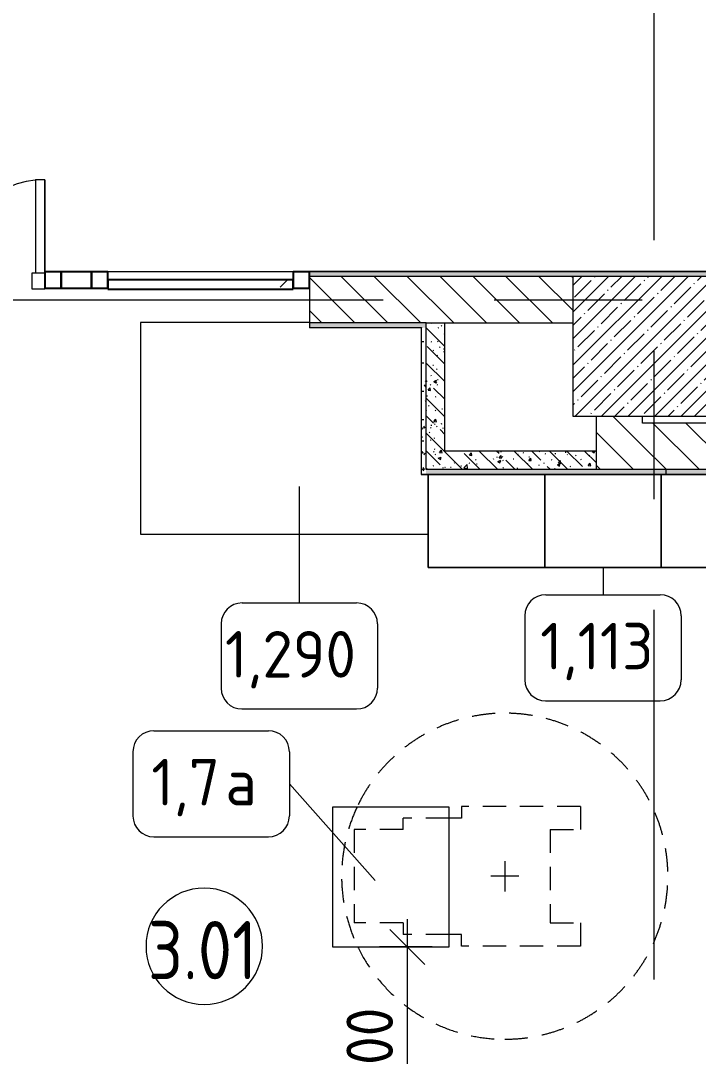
# Model space of a CAD drawing. Header units: millimetres. Extents: x 957 to 217451, y -8553 to 29000.
# Drawn here: x 34785 to 37692, y 4551 to 8998 of the extents above; entities that cross this region are included whole.
import ezdxf

# ---------------------------------------------------------------- set-up
doc = ezdxf.new("R2010")
doc.units = ezdxf.units.MM
doc.linetypes.add('200_ШТРИХ__ш1_п0_6_', pattern=[160, 100, -60])
doc.linetypes.add('Осевая', pattern=[3175, 635, -476.25, 1587.5, -476.25])
for name, color, linetype, lineweight in [('A-ANNO-DIMS', 7, 'Continuous', 9), ('A-ANNO-DIMS-100', 7, 'Continuous', 9), ('A-AREA-IDEN', 7, 'Continuous', 9), ('A-DETL-GENF', 7, 'Continuous', 9), ('A-GLAZ-CURT', 7, 'Continuous', 9), ('A-GLAZ-CURT-1', 7, 'Continuous', 25), ('A-GLAZ-CWMG', 7, 'Continuous', 9), ('A-GLAZ-CWMG-1', 7, 'Continuous', 25), ('A-WALL', 7, 'Continuous', 9), ('I-FURN-IDEN', 7, 'Continuous', 9), ('I-WALL', 7, 'Continuous', 9), ('S-COLS', 7, 'Continuous', 9), ('Оси-2', 7, 'Осевая', 9)]:
    doc.layers.add(name, color=color, linetype=linetype, lineweight=lineweight)
for name, color, linetype, lineweight, true_color in [('A-DOOR-1', 7, 'Continuous', 9, 0xc0c0c0), ('A-WALL-1', 9, 'Continuous', 9, 0x808080), ('A-WALL-FNSH-1', 9, 'Continuous', 9, 0x808080), ('I-FURN-1', 9, 'Continuous', 9, 0x808080), ('I-FURN-2', 9, '200_ШТРИХ__ш1_п0_6_', 9, 0x808080)]:
    doc.layers.add(name, color=color, linetype=linetype, lineweight=lineweight, true_color=true_color)
doc.styles.add('GOST Common_3', font='GOST_Common.ttf', dxfattribs={"width": 0.9, "height": 250})
doc.styles.add('GOST Common_4', font='GOST_Common.ttf', dxfattribs={"height": 200})
doc.styles.add('ISOCPEUR_3', font='isocpeur.ttf', dxfattribs={"width": 0.9, "height": 200})
doc.dimstyles.new('ISO-2_0_0_9К_Средний_округл2', dxfattribs={"dimscale": 304.8, "dimtxt": 199.196235, "dimasz": 0.492126, "dimexe": 0.393701, "dimexo": 0, "dimgap": 0, "dimtad": 1, "dimdec": 0, "dimrnd": 10, "dimzin": 0, "dimdsep": 46, "dimtxsty": 'ISOCPEUR_3', "dimblk1": 'OBLIQUE', "dimblk2": 'OBLIQUE', "dimsah": 1, "dimcen": 0.09, "dimdle": 0.393701, "dimazin": 0, "dimtfac": 1, "dimtdec": 4, "dimtix": 1, "dimtmove": 0, "dimatfit": 3, "dimfxl": 1, "dimtvp": 1, "dimtolj": 1, "dimtzin": 0, "dimarcsym": 2})
pattern_1 = [(135, (29493.17, 0), (-70.7107, -70.7107), [])]
pattern_2 = [(135, (29493.17, 0), (-75.4342, -75.4342), [106.68, -17.78, 3.556, -17.78]), (135, (29493.17, 75.39), (-75.4342, -75.4342), []), (50, (29493.17, 0), (127.5292, -11.1576), [13.335, -146.685]), (355, (29493.17, 0), (-24.6697, 133.74), [10.668, -117.348]), (100.451, (29503.8, -0.93), (102.8597, 122.5818), [11.333, -124.663]), (46.184, (29493.17, 35.56), (189.7552, -29.4304), [20.002, -220.027]), (96.636, (29508.99, 33.1), (166.1822, 173.1996), [17, -186.995]), (351.184, (29493.17, 35.56), (166.184, 173.1976), [16.002, -176.022]), (21, (29510.95, 26.67), (106.1303, -71.586), [13.335, -146.685]), (326, (29510.95, 26.67), (43.2619, 128.9318), [10.668, -117.348]), (71.451, (29519.8, 20.7), (149.392, 57.345), [11.333, -124.663]), (37.5, (29493.174, 0), (2.16223, 59.18836), [3.353, -112.573, 3.353, -115.773, -117.792]), (37.5, (29493.174, 0), (2.16223, 59.18836), [-235.052, 3.353, -114.44]), (7.5, (29493.174, 0), (46.77386, 70.12615), [3.353, -64.567, 3.353, -109.906, -44.894]), (7.5, (29493.174, 0), (46.77386, 70.12615), [-181.178, 3.353, -41.542]), (327.5, (29453.525, 0), (94.91367, -4.0101), [3.353, -41.097, 3.353, -135.331, -184.023]), (327.5, (29453.525, 0), (94.91367, -4.0101), [-183.134, 3.353, -180.67]), (317.5, (29435.745, 0), (103.6906, 17.7988), [3.353, -54.432, 3.353, -88.748, -130.683]), (317.5, (29435.745, 0), (103.6906, 17.7988), [-149.885, 3.353, -127.33])]
pattern_3 = [(0, (29493.174, 0), (121.92, 30.48), [10.058, -81.382, 10.058, -81.382, -487.68]), (0, (29493.174, 0), (121.92, 30.48), [-182.88, 10.058, -172.822, 10.058, -81.382, -213.36]), (0, (29493.174, 0), (121.92, 30.48), [-457.2, 10.058, -50.902, 10.058, -142.342]), (120, (29538.894, 15.24), (-87.356454, 90.345817), [10.058, -81.382, 10.058, -81.382, -487.68]), (120, (29538.894, 15.24), (-87.356454, 90.345817), [-182.88, 10.058, -172.822, 10.058, -81.382, -213.36]), (120, (29538.894, 15.24), (-87.356454, 90.345817), [-457.2, 10.058, -50.902, 10.058, -142.342]), (240, (29554.134, 76.2), (-34.563546, -120.825817), [10.058, -81.382, 10.058, -81.382, -487.68]), (240, (29554.134, 76.2), (-34.563546, -120.825817), [-182.88, 10.058, -172.822, 10.058, -81.382, -213.36]), (240, (29554.134, 76.2), (-34.563546, -120.825817), [-457.2, 10.058, -50.902, 10.058, -142.342])]

# ---------------------------------------------------------------- blocks, each defined once
blk = doc.blocks.new('BSC_Колонна _Прямоугольная - 600х600-V39-План расстановки мебели и оборудования 3 этажа в осях 1-12')
at = {"layer": 'S-COLS'}
h = blk.add_hatch(dxfattribs=at)
h.set_pattern_fill('FP_27', color=256, style=0, pattern_type=2)
h.set_pattern_definition([(45, (-7960, -7600), (-57.0246, 57.0246), []), (45, (-7902.975, -7600), (-57.0246, 57.0246), [100.806, -20.161, 3.353, -16.808])])
h.paths.add_polyline_path([(-300, -300), (300, -300), (300, 300), (-300, 300), (-300, -89)])
for p, q in [((300, 300), (-300, 300)), ((-300, 300), (-300, -300)), ((300, -300), (300, 300)), ((-300, -300), (300, -300))]:
    blk.add_line(p, q, dxfattribs=at)
blk = doc.blocks.new('Стол базовый прямоугольный - 1_290-25520344-План расстановки мебели и оборудования 3 этажа в осях 1-12')
at = {"layer": 'I-FURN-1'}
for p, q in [((106.6, 455), (-617.5, 455)), ((-617.5, 455), (-617.5, -455)), ((617.5, -455), (617.5, -198.3)), ((-617.5, -455), (616.6, -455))]:
    blk.add_line(p, q, dxfattribs=at)
blk = doc.blocks.new('1_113 тумба - 1_113 тумба-31126920-План расстановки мебели и оборудования 3 этажа в осях 1-12')
at = {"layer": 'I-FURN-1'}
for p, q in [((-400, 1500), (-257.4, 1500)), ((-400, 0), (-400, 1500)), ((0, 1500), (-400, 1500)), ((-400, 1500), (-400, 1000)), ((-400, 1000), (-400, 1500)), ((-400, 1500), (-257.4, 1500)), ((-257.4, 1500), (0, 1500)), ((-257.4, 1500), (0, 1500)), ((0, 1499.1), (0, 480)), ((0, 1499.1), (0, 1000)), ((0, 1000), (-400, 1000)), ((-400, 1000), (-400, 500)), ((-400, 500), (-400, 1000)), ((-400, 1000), (0, 1000)), ((-400, 1000), (0, 1000)), ((0, 1000), (-400, 1000)), ((0, 1000), (0, 500)), ((-400, 500), (0, 500)), ((0, 500), (-400, 500)), ((0, 500), (-400, 500)), ((-400, 500), (-400, 0)), ((-400, 0), (-400, 500)), ((-400, 500), (0, 500)), ((0, 500), (0, 480)), ((0, 480), (0, 0)), ((0, 480), (0, 0)), ((0, 0), (-400, 0)), ((-400, 0), (0, 0)), ((0, 0), (-400, 0))]:
    blk.add_line(p, q, dxfattribs=at)
blk = doc.blocks.new('Стол базовый прямоугольный - 1_7а-25476368-План расстановки мебели и оборудования 3 этажа в осях 1-12')
at = {"layer": 'I-FURN-1'}
for p, q in [((250, 300), (-250, 300)), ((-250, 300), (-250, -300)), ((250, -300), (250, 300)), ((-250, -300), (250, -300))]:
    blk.add_line(p, q, dxfattribs=at)
blk = doc.blocks.new('FRT_2D_Символ _разворот МГН_1 - D1_4_Символ доступности разворота МГН _360__-18618045-План расстановки мебели и оборудования 3 этажа в осях 1-12')
at = {"layer": 'I-FURN-1'}
for p, q in [((0, 60.4), (0, -59.6)), ((-65, 0), (65, 0))]:
    blk.add_line(p, q, dxfattribs=at)
at = {"layer": 'I-FURN-2'}
for p, q in [((-300, 325.4), (-300, -185.8)), ((-300, 325.4), (-200, 325.4)), ((-200, 195.4), (-200, 325.4)), ((200, 325.4), (300, 325.4)), ((200, 195.4), (200, 325.4)), ((300, 325.4), (300, -185.8)), ((-200, 195.4), (200, 195.4)), ((-300, -185.8), (-250, -185.8)), ((-250, -185.8), (-250, -238.4)), ((300, -185.8), (250, -185.8)), ((250, -185.8), (250, -238.4)), ((-250, -238.4), (-250, -435.8)), ((250, -238.4), (250, -435.8)), ((-200, -435.8), (-250, -435.8)), ((-200, -435.8), (-200, -645.8)), ((200, -435.8), (250, -435.8)), ((200, -435.8), (200, -645.8)), ((-200, -645.8), (200, -645.8))]:
    blk.add_line(p, q, dxfattribs=at)
for start, end in [(360, 244.8834), (295.7402, 360), (244.8834, 295.7402)]:
    blk.add_arc((0, 0), 700, start, end, dxfattribs=at)
blk = doc.blocks.new('Прямоугольный импост - 50 x 70 мм-V161-План расстановки мебели и оборудования 3 этажа в осях 1-12')
at = {"layer": 'A-GLAZ-CWMG-1'}
for p, q in [((-70, 35), (0, 35)), ((-70, -35), (-70, 35)), ((0, 35), (0, -35)), ((0, -35), (-70, -35))]:
    blk.add_line(p, q, dxfattribs=at)
blk = doc.blocks.new('Дверь_Витражная_остекление_ - ДВН_ДАО_Главный вход_1200 в свету-31742133-План расстановки мебели и оборудования 3 этажа в осях 1-12')
at = {"layer": 'A-DETL-GENF'}
for p, q in [((-607.5, 925), (-647.5, 925)), ((-647.5, 925), (-647.5, 35)), ((-607.5, 30), (-607.5, 925)), ((647.5, 430), (607.5, 430)), ((607.5, 430), (607.5, 30)), ((647.5, 35), (647.5, 430)), ((-647.5, 30), (-607.5, 30)), ((-592.5, 30), (-647.5, 30)), ((-592.5, -40), (-592.5, 30)), ((592.5, -40), (592.5, 30)), ((592.5, 30), (647.5, 30)), ((607.5, 30), (647.5, 30)), ((-647.5, -35), (-647.5, -40)), ((-647.5, -40), (-592.5, -40)), ((647.5, -40), (592.5, -40)), ((647.5, -35), (647.5, -40))]:
    blk.add_line(p, q, dxfattribs=at)
at = {"layer": 'A-DOOR-1'}
for p, q in [((-647.5, 925), (-647.5, 35)), ((647.5, 430), (647.5, 35))]:
    blk.add_line(p, q, dxfattribs=at)
for centre, radius, start, end in [((-647.5, 30), 895, 360, 90), ((647.5, 30), 400, 90, 180)]:
    blk.add_arc(centre, radius, start, end, dxfattribs=at)
blk = doc.blocks.new('Системная панель - Стемалит - 40мм-32257327-План расстановки мебели и оборудования 3 этажа в осях 1-12')
at = {"layer": 'A-GLAZ-CURT-1'}
for p, q in [((65, 35), (-65, 35)), ((-65, 35), (-65, -35)), ((65, -35), (65, 35)), ((-65, -35), (65, -35))]:
    blk.add_line(p, q, dxfattribs=at)
blk = doc.blocks.new('Прямоугольный импост - 50 x 70 мм-31687886-План расстановки мебели и оборудования 3 этажа в осях 1-12')
at = {"layer": 'A-GLAZ-CWMG-1'}
for p, q in [((-35, 35), (35, 35)), ((-35, -35), (-35, 35)), ((35, 35), (35, -35)), ((35, -35), (-35, -35))]:
    blk.add_line(p, q, dxfattribs=at)
blk = doc.blocks.new('Системная панель - Стекло - 40мм-V162-План расстановки мебели и оборудования 3 этажа в осях 1-12')
at = {"layer": 'A-GLAZ-CURT'}
h = blk.add_hatch(dxfattribs=at)
h.set_pattern_fill('FP_40', color=256, style=0, pattern_type=2)
h.set_pattern_definition([(45, (-6162.5, -7785), (-282.843, 282.843), [200, -600]), (45, (-6362.5, -7885), (-282.843, 282.843), [600, -200]), (45, (-5962.5, -7985), (-282.843, 282.843), [200, -600])])
h.paths.add_polyline_path([(-256.6, -40), (397.5, -40), (397.5, 0), (-397.5, 0), (-397.5, -40)])
at = {"layer": 'A-GLAZ-CURT-1'}
for p, q in [((397.5, 0), (-397.5, 0)), ((-397.5, 0), (-397.5, -40)), ((397.5, -40), (397.5, 0)), ((-397.5, -40), (397.5, -40))]:
    blk.add_line(p, q, dxfattribs=at)
blk = doc.blocks.new('Прямоугольный импост - 50 x 70 мм-31702100-План расстановки мебели и оборудования 3 этажа в осях 1-12')
at = {"layer": 'A-GLAZ-CWMG-1'}
for p, q in [((-35, 35), (35, 35)), ((-35, -35), (-35, 35)), ((35, 35), (35, -35)), ((35, -35), (-35, -35))]:
    blk.add_line(p, q, dxfattribs=at)
blk = doc.blocks.new('Прямоугольный импост - 50 x 70 мм-31720914-План расстановки мебели и оборудования 3 этажа в осях 1-12')
at = {"layer": 'A-GLAZ-CWMG'}
blk.add_line((32940, 7920), (32145, 7920), dxfattribs=at)
blk = doc.blocks.new('Марка_Помещения - Номер-25198446-План расстановки мебели и оборудования 3 этажа в осях 1-12')
at = {"layer": 'A-AREA-IDEN'}
for start, end in [(360, 180), (180, 360)]:
    blk.add_arc((0, 0), 2.5, start, end, dxfattribs=at)
blk = doc.blocks.new('Марка_Мебель - В прямоуг_Balcon_Марка-25523697-План расстановки мебели и оборудования 3 этажа в осях 1-12')
at = {"layer": 'I-FURN-IDEN'}
for p, q in [((-2.455, 2.278), (2.455, 2.278)), ((-3.355, 1.378), (-3.355, -1.384)), ((3.355, 1.378), (3.355, -1.378)), ((-2.461, -2.278), (2.455, -2.278))]:
    blk.add_line(p, q, dxfattribs=at)
for centre, radius, start, end in [((-2.455, 1.378), 0.9, 90, 180), ((2.455, 1.378), 0.9, 0, 90), ((-2.461, -1.384), 0.893, 180, 270), ((2.455, -1.378), 0.9, 270, 0)]:
    blk.add_arc(centre, radius, start, end, dxfattribs=at)
blk = doc.blocks.new('DIMBLOCK31-План расстановки мебели и оборудования 3 этажа в осях 1-12')
at = {"layer": 'A-ANNO-DIMS-100'}
for p, q in [((36443.5, 5140.1), (36443.5, 4000.1)), ((36549.6, 5020.1), (36323.5, 5020.1)), ((36443.5, 5020.1), (36549.6, 5020.1)), ((36549.6, 4120.1), (36323.5, 4120.1)), ((36443.5, 4120.1), (36549.6, 4120.1))]:
    blk.add_line(p, q, dxfattribs=at)
at = {"layer": 'A-ANNO-DIMS-100', "lineweight": 20}
for p, q in [((36443.5, 5020.1), (36368.5, 5095.1)), ((36443.5, 5020.1), (36518.5, 4945.1)), ((36443.5, 4120.1), (36368.5, 4195.1)), ((36443.5, 4120.1), (36518.5, 4045.1))]:
    blk.add_line(p, q, dxfattribs=at)
at = {"layer": 'A-ANNO-DIMS-100', "color": 0, "insert": (36182.2, 4380.5), "char_height": 200, "width": 455.087, "attachment_point": 1, "rotation": 90, "line_spacing_factor": 1.149209, "style": 'ISOCPEUR_3'}
blk.add_mtext('900', dxfattribs=at)
blk = doc.blocks.new('_Oblique')
at = {"color": 0, "linetype": 'ByBlock', "lineweight": -2}
blk.add_line((-0.5, -0.5), (0.5, 0.5), dxfattribs=at)

msp = doc.modelspace()

# ---------------------------------------------------------------- hatches: boundary and pattern name
at = {"layer": 'I-WALL'}
h = msp.add_hatch(dxfattribs=at)
h.set_pattern_fill('FP_34', color=256, style=0, pattern_type=2)
h.set_pattern_definition(pattern_3)
h.paths.add_polyline_path([(59302.9, 7900), (60003.2, 7900), (60003.2, 7920), (56958.2, 7920), (56958.2, 7908), (56988.2, 7908), (56988.2, 7900), (59153.2, 7900)])
h.paths.add_polyline_path([(67780.8, 7900), (67780.8, 7920), (62503.2, 7920), (62503.2, 7900), (67763.2, 7900)])
h.paths.add_polyline_path([(55675.7, 7900), (55828.2, 7900), (55828.2, 7908), (55858.2, 7908), (55858.2, 7920), (53544.2, 7920), (53544.2, 7900), (55653.2, 7900)])
h.paths.add_polyline_path([(52003.2, 7900), (52104.2, 7900), (52104.2, 7920), (44502.5, 7920), (44502.5, 7900), (51403.2, 7900)])
h.paths.add_polyline_path([(40991.8, 7900), (43062.5, 7900), (43062.5, 7920), (36023.2, 7920), (36023.2, 7900), (40953.2, 7900)])
h.paths.add_polyline_path([(33251.4, 7900), (33523.2, 7900), (33523.2, 7920), (32778.2, 7920), (32778.2, 7908), (32833.2, 7908), (32833.2, 7900), (33243.2, 7900)])
h.paths.add_polyline_path([(31323.2, 7900), (31323.2, 7908), (31378.2, 7908), (31378.2, 7920), (30743.2, 7920), (30743.2, 7900)])
h = msp.add_hatch(dxfattribs=at)
h.set_pattern_fill('FP_8', color=256, style=0, pattern_type=2)
h.set_pattern_definition(pattern_1)
h.paths.add_polyline_path([(45535, 7700), (46153.2, 7700), (46153.2, 7900), (44502.5, 7900), (44502.5, 7700), (45366.7, 7700)])
h.paths.add_polyline_path([(39153.2, 7700), (41653.2, 7700), (41653.2, 7900), (40953.2, 7900), (40953.2, 7830), (40153.2, 7830), (40153.2, 7900), (37753.2, 7900), (37753.2, 7700), (38636, 7700)])
h.paths.add_polyline_path([(36023.2, 7700), (37153.2, 7700), (37153.2, 7900), (36023.2, 7900), (36023.2, 7702.6)])
h.paths.add_polyline_path([(42253.2, 7700), (43062.5, 7700), (43062.5, 7900), (42253.2, 7900), (42253.2, 7731.3)])
h.paths.add_polyline_path([(33293.9, 7700), (33523.2, 7700), (33523.2, 7900), (33243.2, 7900), (33243.2, 7700), (33251.4, 7700)])
h = msp.add_hatch(dxfattribs=at)
h.set_pattern_fill('FP_34', color=256, style=0, pattern_type=2)
h.set_pattern_definition(pattern_3)
h.paths.add_polyline_path([(36524.2, 7680), (36524.2, 7700), (36023.2, 7700), (36023.2, 7680), (36504.2, 7680)])
h.paths.add_polyline_path([(33523.2, 7680), (33523.2, 7700), (33243.2, 7700), (33243.2, 7680), (33293.9, 7680)])
h = msp.add_hatch(dxfattribs=at)
h.set_pattern_fill('FP_17', color=256, style=0, pattern_type=2)
h.set_pattern_definition(pattern_2)
h.paths.add_polyline_path([(36534, 7070), (36604.2, 7070), (36604.2, 7700), (36524.2, 7700), (36524.2, 7070), (36533.2, 7070)])
h = msp.add_hatch(dxfattribs=at)
h.set_pattern_fill('FP_34', color=256, style=0, pattern_type=2)
h.set_pattern_definition(pattern_3)
h.paths.add_polyline_path([(36504.2, 7050), (36524.2, 7050), (36524.2, 7680), (36504.2, 7679), (36504.2, 7070)])
h = msp.add_hatch(dxfattribs=at)
h.set_pattern_fill('FP_8', color=256, style=0, pattern_type=2)
h.set_pattern_definition(pattern_1)
h.paths.add_polyline_path([(37453.2, 7070), (37453.2, 7300), (37253.2, 7300), (37253.2, 7070)])
h = msp.add_hatch(dxfattribs=at)
h.set_pattern_fill('FP_8', color=256, style=0, pattern_type=2)
h.set_pattern_definition(pattern_1)
h.paths.add_polyline_path([(38434.3, 7070), (39153.2, 7070), (39153.2, 7270), (37453.2, 7270), (37453.2, 7070), (37753.2, 7070)])
h = msp.add_hatch(dxfattribs=at)
h.set_pattern_fill('FP_17', color=256, style=0, pattern_type=2)
h.set_pattern_definition(pattern_2)
h.paths.add_polyline_path([(37253.2, 7070), (37253.2, 7150), (36604.2, 7150), (36604.2, 7070), (37153.2, 7070)])
h = msp.add_hatch(dxfattribs=at)
h.set_pattern_fill('FP_34', color=256, style=0, pattern_type=2)
h.set_pattern_definition(pattern_3)
h.paths.add_polyline_path([(39982.1, 7050), (40153.2, 7050), (40153.2, 7070), (36524.2, 7070), (36524.2, 7050), (39353.2, 7050)])

# ---------------------------------------------------------------- linework, layer by layer
at = {"layer": 'A-WALL'}
for p, q in [((37153.2, 7900), (36023.2, 7900)), ((36524.2, 7700), (36023.2, 7700)), ((36524.2, 7070), (36524.2, 7700)), ((36023.2, 7680), (36504.2, 7680))]:
    msp.add_line(p, q, dxfattribs=at)
at = {"layer": 'A-WALL-1'}
for p, q in [((36023.2, 7920), (36023.2, 7680)), ((43062.5, 7920), (36023.2, 7920)), ((36524.2, 7700), (37153.2, 7700)), ((36604.2, 7150), (36604.2, 7700)), ((36504.2, 7680), (36504.2, 7679)), ((37253.2, 7300), (37253.2, 7070)), ((37453.2, 7270), (37453.2, 7300)), ((39153.2, 7270), (37453.2, 7270)), ((37253.2, 7150), (36604.2, 7150)), ((36504.2, 7050), (40153.2, 7050)), ((40133.2, 7070), (36524.2, 7070)), ((37553.2, 7070), (37553.2, 7050))]:
    msp.add_line(p, q, dxfattribs=at)
at = {"layer": 'A-WALL-FNSH-1'}
for p, q in [((43062.5, 7921), (36023.2, 7921)), ((36023.2, 7921), (36023.2, 7920)), ((36023.2, 7680), (36023.2, 7679)), ((36504.2, 7679), (36023.2, 7679)), ((36503.2, 7679), (36503.2, 7049)), ((36504.2, 7050), (36504.2, 7679)), ((36503.2, 7049), (40161.2, 7049))]:
    msp.add_line(p, q, dxfattribs=at)
at = {"layer": 'I-FURN-IDEN'}
for p, q in [((35980.1, 6997.7), (35980.1, 6497.7)), ((37283.2, 6650), (37283.2, 6532.9)), ((36305.2, 5305.2), (35937.3, 5720.9))]:
    msp.add_line(p, q, dxfattribs=at)
at = {"layer": 'Оси-2'}
for p, q in [((37503.2, 593.7), (37503.2, 24898.1)), ((27290.7, 7800), (65753.2, 7800))]:
    msp.add_line(p, q, dxfattribs=at)

# ---------------------------------------------------------------- block references
at = {"layer": 'A-AREA-IDEN', "xscale": 99.99999999999993, "yscale": 99.99999999999993, "zscale": 99.99999999999993}
msp.add_blockref('Марка_Помещения - Номер-25198446-План расстановки мебели и оборудования 3 этажа в осях 1-12', (35572.3, 5023), dxfattribs=at)
at = {"layer": 'A-DOOR-1'}
msp.add_blockref('Дверь_Витражная_остекление_ - ДВН_ДАО_Главный вход_1200 в свету-31742133-План расстановки мебели и оборудования 3 этажа в осях 1-12', (34240.7, 7885), dxfattribs=at)
at = {"layer": 'A-GLAZ-CURT'}
for name, p in [('Системная панель - Стемалит - 40мм-32257327-План расстановки мебели и оборудования 3 этажа в осях 1-12', (35023.2, 7885)), ('Системная панель - Стекло - 40мм-V162-План расстановки мебели и оборудования 3 этажа в осях 1-12', (35555.7, 7885))]:
    msp.add_blockref(name, p, dxfattribs=at)
at = {"layer": 'A-GLAZ-CWMG', "extrusion": (0, 0, -1), "rotation": 180}
for name, p in [('Прямоугольный импост - 50 x 70 мм-31687886-План расстановки мебели и оборудования 3 этажа в осях 1-12', (-34923.2, 7885)), ('Прямоугольный импост - 50 x 70 мм-31702100-План расстановки мебели и оборудования 3 этажа в осях 1-12', (-35123.2, 7885)), ('Прямоугольный импост - 50 x 70 мм-V161-План расстановки мебели и оборудования 3 этажа в осях 1-12', (-36023.2, 7885))]:
    msp.add_blockref(name, p, dxfattribs=at)
at = {"layer": 'A-GLAZ-CWMG'}
msp.add_blockref('Прямоугольный импост - 50 x 70 мм-31720914-План расстановки мебели и оборудования 3 этажа в осях 1-12', (3013.2, 0), dxfattribs=at)
at = {"layer": 'I-FURN-1'}
for name, p in [('Стол базовый прямоугольный - 1_290-25520344-План расстановки мебели и оборудования 3 этажа в осях 1-12', (35916.5, 7247.6)), ('Стол базовый прямоугольный - 1_7а-25476368-План расстановки мебели и оборудования 3 этажа в осях 1-12', (36373.2, 5320.1))]:
    msp.add_blockref(name, p, dxfattribs=at)
for name, p, rotation in [('1_113 тумба - 1_113 тумба-31126920-План расстановки мебели и оборудования 3 этажа в осях 1-12', (38033.2, 7050), 89.99999999999993), ('FRT_2D_Символ _разворот МГН_1 - D1_4_Символ доступности разворота МГН _360__-18618045-План расстановки мебели и оборудования 3 этажа в осях 1-12', (36861.6, 5323.9), 269.9999999999993)]:
    msp.add_blockref(name, p, dxfattribs=dict(at, rotation=rotation))
at = {"layer": 'I-FURN-IDEN', "xscale": 99.99999999999993, "yscale": 99.99999999999993, "zscale": 99.99999999999993}
for p in [(35980.1, 6269.9), (37283.2, 6305.1), (35601.8, 5720.9)]:
    msp.add_blockref('Марка_Мебель - В прямоуг_Balcon_Марка-25523697-План расстановки мебели и оборудования 3 этажа в осях 1-12', p, dxfattribs=at)
at = {"layer": 'S-COLS'}
msp.add_blockref('BSC_Колонна _Прямоугольная - 600х600-V39-План расстановки мебели и оборудования 3 этажа в осях 1-12', (37453.2, 7600), dxfattribs=at)

# ---------------------------------------------------------------- texts
at = {"layer": 'A-AREA-IDEN', "insert": (35330.4, 5131.5), "char_height": 250, "width": 606.076, "attachment_point": 1, "style": 'GOST Common_3'}
msp.add_mtext('3.01', dxfattribs=at)
at = {"layer": 'I-FURN-IDEN', "char_height": 200, "attachment_point": 1, "style": 'GOST Common_4'}
for s, insert, width in [('1,113', (37013.7, 6412.2), 617.299), ('1,290', (35661.1, 6377), 737.552), ('1,7', (35345.3, 5828), 384.81), ('\\fGOST Common|b0|i0|c204|p34|;а', (35662.8, 5828), 200.422)]:
    msp.add_mtext(s, dxfattribs=dict(at, insert=insert, width=width))

# ---------------------------------------------------------------- dimensions: what is measured, and where the dimension line sits
at = {"layer": 'A-ANNO-DIMS'}
dim = msp.add_linear_dim(base=(36443.5, 4120.1), p1=(36549.6, 5020.1), p2=(36549.6, 4120.1), angle=90, dimstyle='ISO-2_0_0_9К_Средний_округл2', override={"dimpost": '<>', "dimfxl": 900}, dxfattribs=at)
dim.commit()
dim.dimension.update_dxf_attribs({"geometry": 'DIMBLOCK31-План расстановки мебели и оборудования 3 этажа в осях 1-12', "text_midpoint": (36343.5, 4570.1)})

doc.saveas('drawing.dxf')
